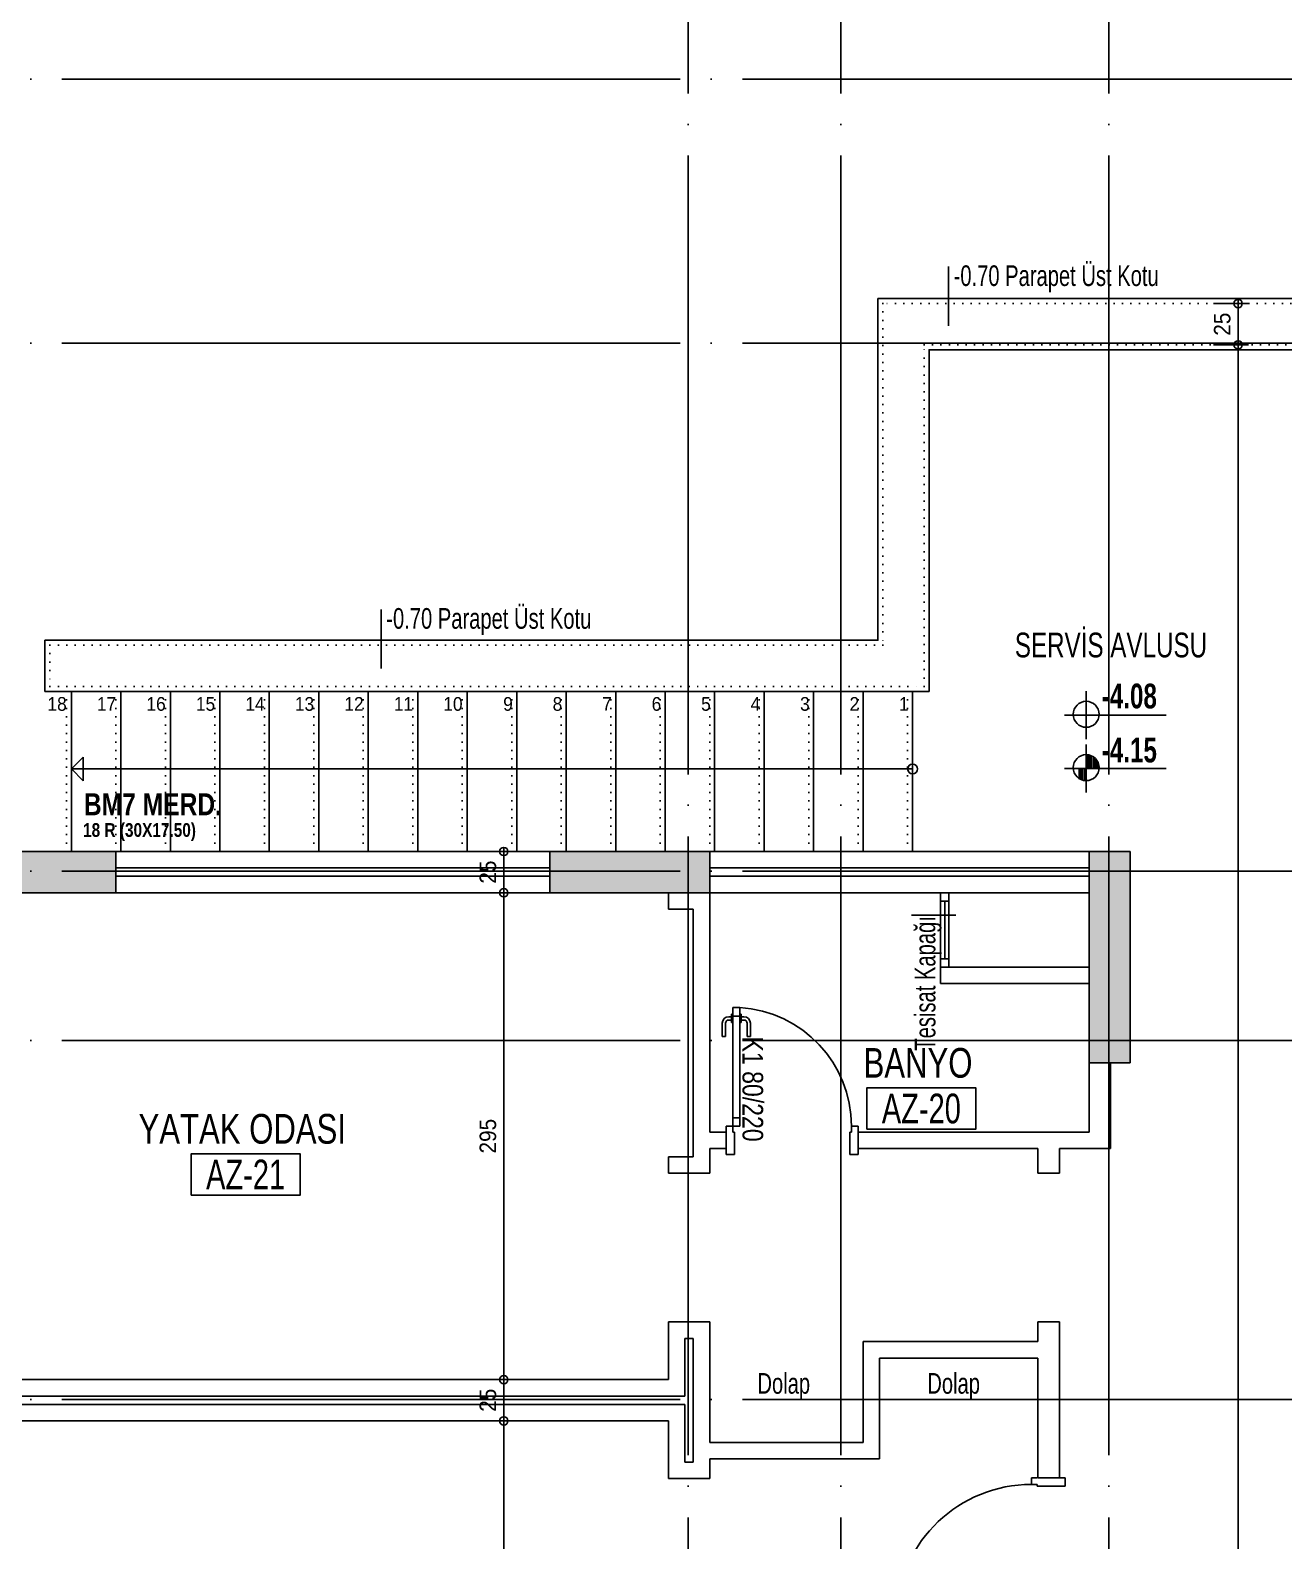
# Model space of a CAD drawing. Extents: x 460786 to 545292, y 30998 to 41694.
# Drawn here: x 466018 to 466778, y 40082 to 40997 of the extents above; entities that cross this region are included whole.
import ezdxf
from ezdxf.enums import TextEntityAlignment as Align

# ---------------------------------------------------------------- set-up
doc = ezdxf.new("R2010")
doc.units = 0
doc.header["$LTSCALE"] = 50
doc.header["$MEASUREMENT"] = 0
doc.header["$PDMODE"] = 35
doc.linetypes.add('DASHDOT', pattern=[5.5, 5, -0.25, 0, -0.25])
doc.linetypes.add('DASHED', pattern=[0.1, 0, -0.1])
doc.layers.get('0').update_dxf_attribs({"linetype": 'CONTINUOUS'})
doc.layers.get('Defpoints').update_dxf_attribs({"linetype": 'CONTINUOUS'})
for name, color, linetype in [('A-Aks Dikey', 12, 'DASHDOT'), ('A-Aks Yatay', 12, 'DASHDOT'), ('A-Betonarme', 6, 'CONTINUOUS'), ('A-Cam', 160, 'CONTINUOUS'), ('A-Dash', 9, 'DASHED'), ('A-Duvar', 7, 'CONTINUOUS'), ('A-Gör 2', 40, 'CONTINUOUS'), ('A-Kapı', 2, 'CONTINUOUS'), ('A-Kot', 3, 'CONTINUOUS'), ('A-mahal adi', 1, 'CONTINUOUS'), ('A-mahal no', 4, 'CONTINUOUS'), ('A-Merdiven', 11, 'CONTINUOUS'), ('A-Olcu Ic Dikey', 8, 'CONTINUOUS'), ('A-Poz-Kapı', 4, 'CONTINUOUS'), ('A-Tarama 1', 9, 'CONTINUOUS'), ('A-Yazı 1', 200, 'CONTINUOUS'), ('A-Yazı 2', 205, 'CONTINUOUS'), ('A-Yazı Merdiven', 4, 'CONTINUOUS')]:
    doc.layers.add(name, color=color, linetype=linetype)
doc.styles.add('arial black', font='ariblk.ttf', dxfattribs={"width": 0.9, "height": 20})
doc.styles.add('blkan', font='arial.ttf', dxfattribs={"width": 0.9, "height": 12.5})
doc.styles.get("Standard").update_dxf_attribs({"font": 'arial.ttf', "width": 0.9})
doc.styles.add('YAZI', font='arialbd.ttf', dxfattribs={"width": 0.9, "height": 150})
doc.dimstyles.new('EXIT', dxfattribs={"dimscale": 50, "dimtxt": 0.23, "dimasz": 0.03, "dimexe": 0.125, "dimexo": 0.5, "dimgap": 0.09, "dimtad": 1, "dimzin": 1, "dimdsep": 46, "dimtxsty": 'Standard', "dimblk": 'TICK', "dimcen": 0.2, "dimadec": 0, "dimazin": 0, "dimtfac": 1, "dimtix": 1, "dimtofl": 0, "dimtmove": 2, "dimatfit": 3, "dimldrblk": 'TICK', "dimfxl": 1, "dimtolj": 1, "dimtzin": 1, "dimarcsym": 0})

# ---------------------------------------------------------------- blocks, each defined once
blk = doc.blocks.new('kapı L 80p 10')
at = {"ltscale": 20}
for p, q in [((4, 75.38), (8.2, 75.38)), ((4, 3.5), (4, 75.38)), ((8.2, 3.5), (8.2, 75.38)), ((-2.45, 65.88), (-2.45, 57.88)), ((-0.45, 65.88), (-0.45, 57.88)), ((1.55, 69.88), (3.2, 69.88)), ((1.55, 67.88), (3.2, 67.88)), ((3.2, 71.38), (4, 71.38)), ((3.2, 71.38), (3.2, 66.38)), ((3.2, 66.38), (4, 66.38)), ((3.2, 66.38), (4, 66.38)), ((4, 70.17), (8.2, 70.17)), ((9, 71.38), (8.2, 71.38)), ((9, 66.38), (8.2, 66.38)), ((9, 71.38), (9, 66.38)), ((10.65, 69.88), (9, 69.88)), ((10.65, 67.88), (9, 67.88)), ((12.65, 65.88), (12.65, 57.88)), ((14.65, 65.88), (14.65, 57.88)), ((-2.45, 57.88), (-0.45, 57.88)), ((14.65, 57.88), (12.65, 57.88)), ((0, 3.5), (4, 3.5)), ((0, 3.5), (0, 0)), ((4, 8.71), (8.2, 8.71)), ((4, 3.5), (8.2, 3.5)), ((4, 3.5), (4, 0)), ((80, 3.5), (76, 3.5)), ((76, 3.5), (76, 0)), ((80, 3.5), (80, 0)), ((4, 0), (5, 0)), ((5, -13.5), (5, 0)), ((75, -13.5), (75, 0)), ((76, 0), (75, 0)), ((0, -13.5), (0, -10)), ((0, -13.5), (5, -13.5)), ((80, -13.5), (75, -13.5)), ((80, -13.5), (80, -10))]:
    blk.add_line(p, q, dxfattribs=at)
blk.add_arc((4, 3.5), 72, 360, 86.65585)
for centre, radius, start, end in [((1.55, 65.88), 4, 90, 180), ((1.55, 65.88), 2, 90, 180), ((10.65, 65.88), 4, 0, 90), ((10.65, 65.88), 2, 0, 90)]:
    blk.add_arc(centre, radius, start, end, dxfattribs=at)
at = {"layer": 'A-Poz-Kapı', "width": 0.8}
blk.add_attdef('POZNO', (30.17, -9.96), '', height=12.5, rotation=90, dxfattribs=at)
blk = doc.blocks.new('kapı L 90p 13.5')
at = {"ltscale": 20}
for p, q in [((1.55, 74.89), (3.2, 74.89)), ((3.2, 76.39), (4, 76.39)), ((3.2, 76.39), (3.2, 71.39)), ((4, 80.39), (8.2, 80.39)), ((4, -1.5), (4, 80.39)), ((4, 75.19), (8.2, 75.19)), ((8.2, -1.5), (8.2, 80.39)), ((9, 76.39), (8.2, 76.39)), ((9, 76.39), (9, 71.39)), ((10.65, 74.89), (9, 74.89)), ((-2.45, 70.89), (-2.45, 62.89)), ((-0.45, 70.89), (-0.45, 62.89)), ((1.55, 72.89), (3.2, 72.89)), ((3.2, 71.39), (4, 71.39)), ((3.2, 71.39), (4, 71.39)), ((9, 71.39), (8.2, 71.39)), ((10.65, 72.89), (9, 72.89)), ((12.65, 70.89), (12.65, 62.89)), ((14.65, 70.89), (14.65, 62.89)), ((-2.45, 62.89), (-0.45, 62.89)), ((14.65, 62.89), (12.65, 62.89)), ((4, 3.71), (8.2, 3.71)), ((0, -1.5), (4, -1.5)), ((0, -1.5), (0, -5)), ((4, -1.5), (8.2, -1.5)), ((4, -1.5), (4, -5)), ((4, -5), (5, -5)), ((5, -22), (5, -5)), ((85, -22), (85, -5)), ((86, -5), (85, -5)), ((90, -1.5), (86, -1.5)), ((86, -1.5), (86, -5)), ((90, -1.5), (90, -5))]:
    blk.add_line(p, q, dxfattribs=at)
for p, q in [((0, -18.5), (0, -22)), ((0, -22), (5, -22)), ((90, -22), (85, -22)), ((90, -18.5), (90, -22))]:
    blk.add_line(p, q)
for centre, radius, start, end in [((1.55, 70.89), 4, 90, 180), ((10.65, 70.89), 4, 0, 90), ((1.55, 70.89), 2, 90, 180), ((10.65, 70.89), 2, 0, 90)]:
    blk.add_arc(centre, radius, start, end, dxfattribs=at)
blk.add_arc((4, -1.5), 82, 0, 87.06405)
at = {"layer": 'A-Poz-Kapı', "width": 0.8}
blk.add_attdef('POZNO', (25, -18.46), '', height=12.5, rotation=90, dxfattribs=at)
blk = doc.blocks.new('kot-p')
for p, q in [((10.98, 28.68), (10.98, 4.45)), ((51.48, 16.56), (0.06, 16.56)), ((10.98, 1.75), (10.98, -22.48)), ((11.86, -3.46), (11.86, -10.36)), ((12.73, -3.63), (12.73, -10.36)), ((13.61, -3.94), (13.61, -10.36)), ((14.48, -4.39), (14.48, -10.36)), ((15.36, -5.04), (15.36, -10.36)), ((16.23, -5.98), (16.23, -10.36)), ((17.11, -7.51), (17.11, -10.36)), ((51.48, -10.36), (0.06, -10.36)), ((7.48, -10.36), (7.48, -15.5)), ((8.36, -10.36), (8.36, -15.97)), ((9.23, -10.36), (9.23, -16.28)), ((10.11, -10.36), (10.11, -16.47))]:
    blk.add_line(p, q)
for centre in [(11.03, 16.95), (11.03, -9.97)]:
    blk.add_circle(centre, 6.56)
at = {"style": 'YAZI', "width": 0.7}
for tag, p in [('BITMIŞKOT', (18.9, 19.94)), ('KABAKOT', (18.9, -7.35))]:
    blk.add_attdef(tag, p, '', height=12.5, dxfattribs=at)
blk = doc.blocks.new('mahal adı')
at = {"layer": 'A-mahal no'}
blk.add_lwpolyline([(-75.6, -73.4), (89.9, -73.4), (89.9, -10.9), (-75.6, -10.9)], close=True, dxfattribs=at)
at = {"layer": 'A-mahal adi', "width": 0.75}
for p in [(2.1, 88.8), (2.1, 27)]:
    blk.add_attdef('MAHALADI', text='', height=45, dxfattribs=at).set_placement(p, align=Align.MIDDLE_CENTER)
at = {"layer": 'A-mahal no', "width": 0.7}
blk.add_attdef('MAHALNO', text='', height=45, dxfattribs=at).set_placement((7.1, -42.1), align=Align.MIDDLE_CENTER)
blk = doc.blocks.new('TICK', base_point=(53.7, 38.06))
blk.add_line((55.37, 38.06), (52.04, 38.06))
blk.add_circle((53.7, 38.06), 1.67)
blk = doc.blocks.new('*D671')
at = {"layer": 'A-Olcu Ic Dikey', "color": 0, "lineweight": -2, "transparency": 16777216}
for p, q in [((466290.3384, 40499.50245), (466311.5884, 40499.50245)), ((466305.3384, 40476.00245), (466305.3384, 40498.00245)), ((466290.3384, 40474.50245), (466311.5884, 40474.50245))]:
    blk.add_line(p, q, dxfattribs=at)
at = {"layer": 'Defpoints', "color": 0, "transparency": 16777216}
for p in [(466265.3384, 40499.50245), (466305.3384, 40499.50245), (466265.3384, 40474.50245)]:
    blk.add_point(p, dxfattribs=at)
at = {"layer": 'A-Olcu Ic Dikey', "color": 0, "lineweight": -2, "transparency": 16777216, "xscale": 1.5, "yscale": 1.5, "zscale": 1.5}
for p, rotation in [((466305.3384, 40499.50245), 90), ((466305.3384, 40474.50245), 270)]:
    blk.add_blockref('TICK', p, dxfattribs=dict(at, rotation=rotation))
at = {"layer": 'A-Olcu Ic Dikey', "color": 0, "transparency": 16777216, "insert": (466295.73267, 40487.00245), "char_height": 10, "attachment_point": 5, "rotation": 90}
blk.add_mtext('\\A1;25', dxfattribs=at)
blk = doc.blocks.new('*D672')
at = {"layer": 'A-Olcu Ic Dikey', "color": 0, "lineweight": -2, "transparency": 16777216}
for p, q in [((466290.3384, 40474.50245), (466311.5884, 40474.50245)), ((466305.3384, 40473.00245), (466305.3384, 40181.00245)), ((466290.3384, 40179.50245), (466311.5884, 40179.50245))]:
    blk.add_line(p, q, dxfattribs=at)
at = {"layer": 'Defpoints', "color": 0, "transparency": 16777216}
for p in [(466265.3384, 40474.50245), (466265.3384, 40179.50245), (466305.3384, 40179.50245)]:
    blk.add_point(p, dxfattribs=at)
at = {"layer": 'A-Olcu Ic Dikey', "color": 0, "lineweight": -2, "transparency": 16777216, "xscale": 1.5, "yscale": 1.5, "zscale": 1.5}
for p, rotation in [((466305.3384, 40474.50245), 90), ((466305.3384, 40179.50245), 270)]:
    blk.add_blockref('TICK', p, dxfattribs=dict(at, rotation=rotation))
at = {"layer": 'A-Olcu Ic Dikey', "color": 0, "transparency": 16777216, "insert": (466295.73267, 40327.00245), "char_height": 10, "attachment_point": 5, "rotation": 90}
blk.add_mtext('\\A1;295', dxfattribs=at)
blk = doc.blocks.new('*D673')
at = {"layer": 'A-Olcu Ic Dikey', "color": 0, "lineweight": -2, "transparency": 16777216}
for p, q in [((466290.3384, 40179.50245), (466311.5884, 40179.50245)), ((466305.3384, 40156.00245), (466305.3384, 40178.00245)), ((466290.3384, 40154.50245), (466311.5884, 40154.50245))]:
    blk.add_line(p, q, dxfattribs=at)
at = {"layer": 'Defpoints', "color": 0, "transparency": 16777216}
for p in [(466265.3384, 40179.50245), (466305.3384, 40179.50245), (466265.3384, 40154.50245)]:
    blk.add_point(p, dxfattribs=at)
at = {"layer": 'A-Olcu Ic Dikey', "color": 0, "lineweight": -2, "transparency": 16777216, "xscale": 1.5, "yscale": 1.5, "zscale": 1.5}
for p, rotation in [((466305.3384, 40179.50245), 90), ((466305.3384, 40154.50245), 270)]:
    blk.add_blockref('TICK', p, dxfattribs=dict(at, rotation=rotation))
at = {"layer": 'A-Olcu Ic Dikey', "color": 0, "transparency": 16777216, "insert": (466295.73267, 40167.00245), "char_height": 10, "attachment_point": 5, "rotation": 90}
blk.add_mtext('\\A1;25', dxfattribs=at)
blk = doc.blocks.new('*D674')
at = {"layer": 'A-Olcu Ic Dikey', "color": 0, "lineweight": -2, "transparency": 16777216}
for p, q in [((466290.3384, 40154.50245), (466311.5884, 40154.50245)), ((466305.3384, 40153.00245), (466305.3384, 39861.50245)), ((466290.3384, 39860.00245), (466311.5884, 39860.00245))]:
    blk.add_line(p, q, dxfattribs=at)
at = {"layer": 'Defpoints', "color": 0, "transparency": 16777216}
for p in [(466265.3384, 40154.50245), (466265.3384, 39860.00245), (466305.3384, 39860.00245)]:
    blk.add_point(p, dxfattribs=at)
at = {"layer": 'A-Olcu Ic Dikey', "color": 0, "lineweight": -2, "transparency": 16777216, "xscale": 1.5, "yscale": 1.5, "zscale": 1.5}
for p, rotation in [((466305.3384, 40154.50245), 90), ((466305.3384, 39860.00245), 270)]:
    blk.add_blockref('TICK', p, dxfattribs=dict(at, rotation=rotation))
at = {"layer": 'A-Olcu Ic Dikey', "color": 0, "transparency": 16777216, "insert": (466295.73267, 40007.25245), "char_height": 10, "attachment_point": 5, "rotation": 90}
blk.add_mtext('\\A1;294.5', dxfattribs=at)
blk = doc.blocks.new('*D684')
at = {"layer": 'A-Olcu Ic Dikey', "color": 0, "lineweight": -2, "transparency": 16777216}
for p, q in [((466735.5323, 40831.50245), (466756.7823, 40831.50245)), ((466750.5323, 40808.00245), (466750.5323, 40830.00245)), ((466735.5323, 40806.50245), (466756.7823, 40806.50245))]:
    blk.add_line(p, q, dxfattribs=at)
at = {"layer": 'Defpoints', "color": 0, "transparency": 16777216}
for p in [(466710.5323, 40831.50245), (466750.5323, 40831.50245), (466710.5323, 40806.50245)]:
    blk.add_point(p, dxfattribs=at)
at = {"layer": 'A-Olcu Ic Dikey', "color": 0, "lineweight": -2, "transparency": 16777216, "xscale": 1.5, "yscale": 1.5, "zscale": 1.5}
for p, rotation in [((466750.5323, 40831.50245), 90), ((466750.5323, 40806.50245), 270)]:
    blk.add_blockref('TICK', p, dxfattribs=dict(at, rotation=rotation))
at = {"layer": 'A-Olcu Ic Dikey', "color": 0, "transparency": 16777216, "insert": (466740.92657, 40819.00245), "char_height": 10, "attachment_point": 5, "rotation": 90}
blk.add_mtext('\\A1;25', dxfattribs=at)
blk = doc.blocks.new('*D685')
at = {"layer": 'A-Olcu Ic Dikey', "color": 0, "lineweight": -2, "transparency": 16777216}
for p, q in [((466735.53, 40806.5), (466756.78, 40806.5)), ((466750.53, 40805), (466750.53, 38581)), ((466735.53, 38579.5), (466756.78, 38579.5))]:
    blk.add_line(p, q, dxfattribs=at)
at = {"layer": 'Defpoints', "color": 0, "transparency": 16777216}
for p in [(466710.53, 40806.5), (466710.53, 38579.5), (466750.53, 38579.5)]:
    blk.add_point(p, dxfattribs=at)
at = {"layer": 'A-Olcu Ic Dikey', "color": 0, "lineweight": -2, "transparency": 16777216, "xscale": 1.5, "yscale": 1.5, "zscale": 1.5}
for p, rotation in [((466750.53, 40806.5), 90), ((466750.53, 38579.5), 270)]:
    blk.add_blockref('TICK', p, dxfattribs=dict(at, rotation=rotation))
at = {"layer": 'A-Olcu Ic Dikey', "color": 0, "transparency": 16777216, "insert": (466741.01, 39693), "char_height": 10, "attachment_point": 5, "rotation": 90}
blk.add_mtext('\\A1;2227', dxfattribs=at)

msp = doc.modelspace()

# ---------------------------------------------------------------- hatches: boundary and pattern name
at = {"layer": 'A-Tarama 1'}
h = msp.add_hatch(dxfattribs=at)
h.set_pattern_fill('ANSI33', color=256, scale=30, angle=180, style=0)
h.set_pattern_definition([(225, (696.577, 0), (5.30330086, -5.30330086), []), (225, (691.274, 6e-16), (5.30330086, -5.30330086), [3.75, -1.875])])
h.paths.add_polyline_path([(465995.17, 40179.5), (465920.17, 40179.5), (465920.17, 40154.5), (465995.17, 40154.5)])
h.paths.add_polyline_path([(465945.17, 40474.5), (466070.17, 40474.5), (466070.17, 40499.5), (465920.17, 40499.5), (465920.17, 40392.5), (465945.17, 40392.5)])
h.paths.add_polyline_path([(466430.17, 40499.5), (466333.17, 40499.5), (466333.17, 40474.5), (466430.17, 40474.5)])
h.paths.add_polyline_path([(466685.17, 40499.5), (466660.17, 40499.5), (466660.17, 40371.5), (466685.17, 40371.5)])
h.paths.add_polyline_path([(466430.17, 39860), (466333.17, 39860), (466333.17, 39835), (466430.17, 39835)])
h.paths.add_polyline_path([(466070.17, 39860), (465970.17, 39860), (465970.17, 39835), (466070.17, 39835)])
h.paths.add_polyline_path([(466070.17, 39220), (465970.17, 39220), (465970.17, 39195), (466070.17, 39195)])
h.paths.add_polyline_path([(466430.17, 39220), (466333.17, 39220), (466333.17, 39195), (466430.17, 39195)])
h.paths.add_polyline_path([(465995.17, 38899.5), (465920.17, 38899.5), (465920.17, 38874.5), (465945.17, 38874.5), (465995.17, 38874.5)])
h.paths.add_polyline_path([(466070.17, 38579.5), (465945.17, 38579.5), (465945.17, 38654.5), (465920.17, 38654.5), (465920.17, 38554.5), (466070.17, 38554.5)])
h.paths.add_polyline_path([(466523.17, 38579.5), (466333.17, 38579.5), (466333.17, 38554.5), (466523.17, 38554.5)])
h.paths.add_polyline_path([(466843.17, 38099.5), (466498.17, 38099.5), (466498.17, 38074.5), (466843.17, 38074.5)])
h.paths.add_polyline_path([(466523.17, 38322.5), (466498.17, 38322.5), (466498.17, 38222.5), (466523.17, 38222.5)])
h.paths.add_polyline_path([(466925.17, 38247.5), (466843.17, 38247.5), (466843.17, 38322.5), (466818.17, 38322.5), (466818.17, 38222.5), (466925.17, 38222.5)])
h.paths.add_polyline_path([(466843.17, 38682.5), (466818.17, 38682.5), (466818.17, 38554.5), (466843.17, 38554.5)])
h.paths.add_polyline_path([(467170.17, 38114.5), (467130.17, 38114.5), (467130.17, 38074.5), (467170.17, 38074.5)])
h.paths.add_polyline_path([(467490.17, 38114.5), (467450.17, 38114.5), (467450.17, 38074.5), (467490.17, 38074.5)])
h.paths.add_polyline_path([(467482.17, 38322.5), (467457.17, 38322.5), (467457.17, 38222.5), (467482.17, 38222.5)])
h.paths.add_polyline_path([(467482.17, 38682.5), (467457.17, 38682.5), (467457.17, 38554.5), (467482.17, 38554.5)])
h.paths.add_polyline_path([(468123.17, 38682.5), (468098.17, 38682.5), (468098.17, 38554.5), (468123.17, 38554.5)])
h.paths.add_polyline_path([(468123.17, 38322.5), (468098.17, 38322.5), (468098.17, 38222.5), (468123.17, 38222.5)])
h.paths.add_polyline_path([(468123.17, 38114.5), (468090.17, 38114.5), (468090.17, 38074.5), (468123.17, 38074.5)])
h.paths.add_polyline_path([(467810.17, 38114.5), (467770.17, 38114.5), (467770.17, 38074.5), (467810.17, 38074.5)])
h.paths.add_polyline_path([(468166.17, 38746.5), (468133.17, 38746.5), (468133.17, 38706.5), (468166.17, 38706.5)])
h.paths.add_polyline_path([(468166.17, 39066.5), (468133.17, 39066.5), (468133.17, 39026.5), (468166.17, 39026.5)])
h.paths.add_polyline_path([(468123.17, 39066.5), (468098.17, 39066.5), (467933.17, 39066.5), (467933.17, 39041.5), (468083.17, 39041.5), (468083.17, 39026.5), (468123.17, 39026.5)])
h.paths.add_polyline_path([(467163.17, 39066.5), (466818.17, 39066.5), (466818.17, 39041.5), (467163.17, 39041.5)])
h.paths.add_polyline_path([(467491.17, 39081.5), (467451.17, 39081.5), (467451.17, 39041.5), (467491.17, 39041.5)])
h.paths.add_polyline_path([(467491.17, 39406.5), (467451.17, 39406.5), (467451.17, 39366.5), (467491.17, 39366.5)])
h.paths.add_polyline_path([(467178.17, 39406.5), (467138.17, 39406.5), (467138.17, 39366.5), (467178.17, 39366.5)])
h.paths.add_polyline_path([(466843.17, 39406.5), (466803.17, 39406.5), (466803.17, 39366.5), (466843.17, 39366.5)])
h.paths.add_polyline_path([(466843.17, 39686.5), (466803.17, 39686.5), (466803.17, 39646.5), (466843.17, 39646.5)])
h.paths.add_polyline_path([(466843.17, 39862.5), (466843.17, 40011.5), (466818.17, 40011.5), (466818.17, 39832.5), (466843.17, 39832.5)])
h.paths.add_polyline_path([(467163.17, 40011.5), (467138.17, 40011.5), (467138.17, 39832.5), (467163.17, 39832.5)])
h.paths.add_polyline_path([(467178.17, 39686.5), (467138.17, 39686.5), (467138.17, 39646.5), (467178.17, 39646.5)])
h.paths.add_polyline_path([(467491.17, 39686.5), (467451.17, 39686.5), (467451.17, 39646.5), (467491.17, 39646.5)])
h.paths.add_polyline_path([(467491.17, 40011.5), (467451.17, 40011.5), (467451.17, 39971.5), (467491.17, 39971.5)])
h.paths.add_polyline_path([(468123.17, 40026.5), (468083.17, 40026.5), (468083.17, 40011.5), (467933.17, 40011.5), (467933.17, 39986.5), (468123.17, 39986.5)])
h.paths.add_polyline_path([(468123.17, 39706.5), (468083.17, 39706.5), (468083.17, 39666.5), (468123.17, 39666.5)])
h.paths.add_polyline_path([(468166.17, 39706.5), (468133.17, 39706.5), (468133.17, 39666.5), (468166.17, 39666.5)])
h.paths.add_polyline_path([(468166.17, 40026.5), (468133.17, 40026.5), (468133.17, 39986.5), (468166.17, 39986.5)])
h.paths.add_polyline_path([(468123.17, 39386.5), (468083.17, 39386.5), (468083.17, 39346.5), (468123.17, 39346.5)])
h.paths.add_polyline_path([(468123.17, 40507.5), (468098.17, 40507.5), (468098.17, 40371.5), (468123.17, 40371.5)])
h.paths.add_polyline_path([(468123.17, 40831.5), (468015.17, 40831.5), (468015.17, 40806.5), (468098.17, 40806.5), (468098.17, 40727.5), (468123.17, 40727.5)])
h.paths.add_polyline_path([(468123.17, 40978.5), (468091.17, 40978.5), (468091.17, 40938.5), (468123.17, 40938.5)])
h.paths.add_polyline_path([(468165.17, 40978.5), (468133.17, 40978.5), (468133.17, 40938.5), (468165.17, 40938.5)])
h.paths.add_polyline_path([(467811.17, 40978.5), (467771.17, 40978.5), (467771.17, 40938.5), (467811.17, 40938.5)])
h.paths.add_polyline_path([(467491.17, 40978.5), (467451.17, 40978.5), (467451.17, 40938.5), (467491.17, 40938.5)])
h.paths.add_polyline_path([(467483.17, 40831.5), (467458.17, 40831.5), (467458.17, 40727.5), (467483.17, 40727.5)])
h.paths.add_polyline_path([(467483.17, 40495.5), (467458.17, 40495.5), (467458.17, 40384.5), (467458.17, 40371.5), (467483.17, 40371.5)])
h.paths.add_polyline_path([(466843.17, 40507.5), (466818.17, 40507.5), (466818.17, 40371.5), (466843.17, 40371.5)])
h.paths.add_polyline_path([(466926.17, 40831.5), (466818.17, 40831.5), (466818.17, 40727.5), (466843.17, 40727.5), (466843.17, 40806.5), (466926.17, 40806.5)])
h.paths.add_polyline_path([(466851.17, 40978.5), (466818.17, 40978.5), (466818.17, 40938.5), (466851.17, 40938.5)])
h.paths.add_polyline_path([(467171.17, 40978.5), (467131.17, 40978.5), (467131.17, 40938.5), (467171.17, 40938.5)])

# ---------------------------------------------------------------- linework, layer by layer
at = {"layer": 'A-Aks Dikey', "ltscale": 1.5}
for p, q in [((466417.17, 41333.83), (466417.17, 37667.36)), ((466509.67, 41333.83), (466509.67, 37667.36)), ((466672.17, 41333.83), (466672.17, 37667.36))]:
    msp.add_line(p, q, dxfattribs=at)
at = {"layer": 'A-Aks Yatay', "ltscale": 1.5}
for p, q in [((465624.75, 40967.5), (468533.89, 40967.5)), ((465624.75, 40807.5), (468533.89, 40807.5)), ((465624.75, 40487.5), (468533.89, 40487.5)), ((465624.75, 40385), (468533.89, 40385)), ((465624.75, 40167.5), (468533.89, 40167.5))]:
    msp.add_line(p, q, dxfattribs=at)
at = {"layer": 'A-Betonarme'}
for p, q in [((465920.17, 40499.5), (466070.17, 40499.5)), ((465920.17, 40499.5), (466070.17, 40499.5)), ((466070.17, 40499.5), (466070.17, 40474.5)), ((466660.17, 40474.5), (466660.17, 40499.5)), ((466660.17, 40371.5), (466660.17, 40499.5)), ((466660.17, 40499.5), (466685.17, 40499.5)), ((466685.17, 40371.5), (466685.17, 40499.5)), ((465945.17, 40474.5), (466070.17, 40474.5)), ((466660.17, 40371.5), (466685.17, 40371.5))]:
    msp.add_line(p, q, dxfattribs=at)
msp.add_lwpolyline([(466333.17, 40499.5), (466430.17, 40499.5), (466430.17, 40474.5), (466333.17, 40474.5)], close=True, dxfattribs=at)
at = {"layer": 'A-Cam'}
for p, q in [((466570.17, 40474.5), (466570.17, 40429.5)), ((466575.17, 40474.5), (466575.17, 40429.5)), ((466575.17, 40469.5), (466570.17, 40469.5)), ((466572.67, 40469.5), (466572.67, 40434.5)), ((466575.17, 40434.5), (466570.17, 40434.5))]:
    msp.add_line(p, q, dxfattribs=at)
at = {"layer": 'A-Dash'}
for p, q in [((466040.17, 40499.5), (466040.17, 40599.5)), ((466070.17, 40499.5), (466070.17, 40599.5)), ((466100.17, 40499.5), (466100.17, 40599.5)), ((466130.17, 40499.5), (466130.17, 40599.5)), ((466160.17, 40499.5), (466160.17, 40599.5)), ((466190.17, 40499.5), (466190.17, 40599.5)), ((466220.17, 40499.5), (466220.17, 40599.5)), ((466250.17, 40499.5), (466250.17, 40599.5)), ((466280.17, 40499.5), (466280.17, 40599.5)), ((466310.17, 40499.5), (466310.17, 40599.5)), ((466340.17, 40499.5), (466340.17, 40599.5)), ((466370.17, 40499.5), (466370.17, 40599.5)), ((466400.17, 40499.5), (466400.17, 40599.5)), ((466430.17, 40499.5), (466430.17, 40599.5)), ((466460.17, 40499.5), (466460.17, 40599.5)), ((466490.17, 40499.5), (466490.17, 40599.5)), ((466520.17, 40499.5), (466520.17, 40599.5)), ((466550.17, 40499.5), (466550.17, 40599.5))]:
    msp.add_line(p, q, dxfattribs=at)
msp.add_lwpolyline([(466818.17, 40831.5), (466535.17, 40831.5), (466535.17, 40624.5), (466030.17, 40624.5), (466030.17, 40599.5), (466560.17, 40599.5), (466560.17, 40806.5), (466818.17, 40806.5)], dxfattribs=at)
at = {"layer": 'A-Duvar'}
for p, q in [((466333.17, 40499.5), (466070.17, 40499.5)), ((466430.17, 40499.5), (466660.17, 40499.5)), ((466333.17, 40489.5), (466070.17, 40489.5)), ((466333.17, 40484.5), (466070.17, 40484.5)), ((466430.17, 40489.5), (466660.17, 40489.5)), ((466430.17, 40484.5), (466660.17, 40484.5)), ((466333.17, 40474.5), (466070.17, 40474.5)), ((466405.17, 40464.5), (466405.17, 40474.5)), ((466430.17, 40474.5), (466570.17, 40474.5)), ((466430.17, 40329.5), (466430.17, 40474.5)), ((466570.17, 40474.5), (466660.17, 40474.5)), ((466405.17, 40464.5), (466420.17, 40464.5)), ((466420.17, 40314.5), (466420.17, 40464.5)), ((466570.17, 40419.5), (466570.17, 40429.5)), ((466570.17, 40429.5), (466660.17, 40429.5)), ((466570.17, 40419.5), (466660.17, 40419.5)), ((466660.17, 40329.5), (466660.17, 40371.5)), ((466673.17, 40319.5), (466673.17, 40371.5)), ((466430.17, 40329.5), (466440.17, 40329.5)), ((466440.17, 40329.5), (466440.17, 40319.5)), ((466520.17, 40329.5), (466660.17, 40329.5)), ((466520.17, 40329.5), (466520.17, 40319.5)), ((466430.17, 40304.5), (466430.17, 40319.5)), ((466430.17, 40319.5), (466440.17, 40319.5)), ((466520.17, 40319.5), (466629.17, 40319.5)), ((466629.17, 40304.5), (466629.17, 40319.5)), ((466642.17, 40319.5), (466673.17, 40319.5)), ((466642.17, 40304.5), (466642.17, 40319.5)), ((466405.17, 40304.5), (466405.17, 40314.5)), ((466405.17, 40314.5), (466420.17, 40314.5)), ((466405.17, 40304.5), (466430.17, 40304.5)), ((466642.17, 40304.5), (466629.17, 40304.5)), ((466629.17, 40304.5), (466642.17, 40304.5)), ((466405.17, 40179.5), (466405.17, 40214.5)), ((466405.17, 40214.5), (466430.17, 40214.5)), ((466430.17, 40141.5), (466430.17, 40214.5)), ((466642.17, 40214.5), (466629.17, 40214.5)), ((466629.17, 40214.5), (466629.17, 40202.5)), ((466642.17, 40202.5), (466642.17, 40214.5)), ((466415.17, 40169.5), (466415.17, 40204.5)), ((466415.17, 40204.5), (466420.17, 40204.5)), ((466420.17, 40129.5), (466420.17, 40204.5)), ((466523.17, 40141.5), (466523.17, 40202.5)), ((466523.17, 40202.5), (466533.17, 40202.5)), ((466533.17, 40202.5), (466629.17, 40202.5)), ((466642.17, 40120), (466642.17, 40202.5)), ((466533.17, 40131.5), (466533.17, 40192.5)), ((466533.17, 40192.5), (466629.17, 40192.5)), ((466629.17, 40120), (466629.17, 40192.5)), ((465995.17, 40179.5), (466405.17, 40179.5)), ((465995.17, 40169.5), (466415.17, 40169.5)), ((465995.17, 40164.5), (466415.17, 40164.5)), ((466415.17, 40129.5), (466415.17, 40164.5)), ((465995.17, 40154.5), (466405.17, 40154.5)), ((466405.17, 40119.5), (466405.17, 40154.5)), ((466405.17, 40154.5), (466405.17, 40119.5)), ((466430.17, 40141.5), (466523.17, 40141.5)), ((466415.17, 40129.5), (466420.17, 40129.5)), ((466430.17, 40119.5), (466430.17, 40131.5)), ((466430.17, 40131.5), (466533.17, 40131.5)), ((466405.17, 40119.5), (466430.17, 40119.5)), ((466629.17, 40120), (466642.17, 40120))]:
    msp.add_line(p, q, dxfattribs=at)
at = {"layer": 'A-Gör 2'}
msp.add_lwpolyline([(466818.17, 40834.5), (466532.17, 40834.5), (466532.17, 40627.5), (466027.17, 40627.5), (466027.17, 40596.5), (466563.17, 40596.5), (466563.17, 40803.5), (466818.17, 40803.5)], dxfattribs=at)
at = {"layer": 'A-Merdiven'}
for p, q in [((466043.17, 40499.5), (466043.17, 40596.5)), ((466073.17, 40499.5), (466073.17, 40596.5)), ((466103.17, 40499.5), (466103.17, 40596.5)), ((466133.17, 40499.5), (466133.17, 40596.5)), ((466163.17, 40499.5), (466163.17, 40596.5)), ((466193.17, 40499.5), (466193.17, 40596.5)), ((466223.17, 40499.5), (466223.17, 40596.5)), ((466253.17, 40499.5), (466253.17, 40596.5)), ((466283.17, 40499.5), (466283.17, 40596.5)), ((466313.17, 40499.5), (466313.17, 40596.5)), ((466343.17, 40499.5), (466343.17, 40596.5)), ((466373.17, 40499.5), (466373.17, 40596.5)), ((466403.17, 40499.5), (466403.17, 40596.5)), ((466433.17, 40499.5), (466433.17, 40596.5)), ((466463.17, 40499.5), (466463.17, 40596.5)), ((466493.17, 40499.5), (466493.17, 40596.5)), ((466523.17, 40499.5), (466523.17, 40596.5)), ((466553.17, 40499.5), (466553.17, 40596.5)), ((466043.17, 40549.5), (466050.31, 40556.64)), ((466050.31, 40556.64), (466050.31, 40542.36)), ((466553.17, 40549.5), (466043.17, 40549.5)), ((466050.31, 40542.36), (466043.17, 40549.5))]:
    msp.add_line(p, q, dxfattribs=at)
msp.add_circle((466553.17, 40549.5), 3, dxfattribs=at)
at = {"layer": 'A-Yazı 2'}
for p, q in [((466574.95, 40853.88), (466574.95, 40818)), ((466230.99, 40646.21), (466230.99, 40610.34)), ((466579.3, 40461), (466552.44, 40461))]:
    msp.add_line(p, q, dxfattribs=at)

# ---------------------------------------------------------------- block references
ref = msp.add_blockref('mahal adı', (466555.64, 40360.63), dxfattribs=dict(xscale=0.4, yscale=0.4, zscale=0.4))
ref.add_attrib('MAHALNO', 'AZ-20', dxfattribs={"layer": 'A-mahal no', "height": 18, "width": 0.7}).set_placement((466558.48, 40343.78), align=Align.MIDDLE_CENTER)
ref.add_attrib('MAHALADI', 'BANYO', dxfattribs={"layer": 'A-mahal adi', "height": 18, "width": 0.75}).set_placement((466556.47, 40371.45), align=Align.MIDDLE_CENTER)
ref = msp.add_blockref('mahal adı', (466145.95, 40320.66), dxfattribs=dict(xscale=0.4, yscale=0.4, zscale=0.4))
ref.add_attrib('MAHALNO', 'AZ-21', dxfattribs={"layer": 'A-mahal no', "height": 18, "width": 0.7}).set_placement((466148.8, 40303.8), align=Align.MIDDLE_CENTER)
ref.add_attrib('MAHALADI', 'YATAK ODASI', dxfattribs={"layer": 'A-mahal adi', "height": 18, "width": 0.75}).set_placement((466146.78, 40331.47), align=Align.MIDDLE_CENTER)
at = {"layer": 'A-Kapı'}
ref = msp.add_blockref('kapı L 80p 10', (466440.17, 40329.5), dxfattribs=at)
ref.add_attrib('POZNO', 'K1 80/220', (466450.05, 40387.38), dxfattribs={"layer": 'A-Poz-Kapı', "height": 12.5, "rotation": 270, "width": 0.8})
ref = msp.add_blockref('kapı L 90p 13.5', (466623.67, 40030), dxfattribs=dict(at, rotation=90.00000000000001))
ref.add_attrib('POZNO', 'AK2 90/220', (466562.5, 40042.66), dxfattribs={"layer": 'A-Poz-Kapı', "height": 12.5, "width": 0.8})
at = {"layer": 'A-Kot', "xscale": 1.199999999953434, "yscale": 1.199999999953434, "zscale": 1.199999999953434}
msp.add_blockref('kot-p', (466645.18, 40562.27), dxfattribs=at).add_auto_attribs({'KABAKOT': '-4.15', 'BITMIŞKOT': '-4.08'})

# ---------------------------------------------------------------- texts
at = {"layer": 'A-Yazı 1', "style": 'blkan', "width": 0.7}
msp.add_text('SERVİS AVLUSU', height=15, dxfattribs=at).set_placement((466615.16, 40617.1))
at = {"layer": 'A-Yazı 2', "style": 'blkan', "width": 0.7}
for s, p in [('-0.70 Parapet Üst Kotu', (466578.04, 40842.14)), ('-0.70 Parapet Üst Kotu', (466234.08, 40634.47)), ('Dolap', (466459.1, 40170.97)), ('Dolap', (466562.09, 40170.97))]:
    msp.add_text(s, height=12.5, dxfattribs=at).set_placement(p)
msp.add_text('Tesisat Kapağı', height=12.5, rotation=90, dxfattribs=at).set_placement((466567, 40378.81))
at = {"layer": 'A-Yazı Merdiven', "width": 0.9}
for s, height, p in [('18', 8.333, (466028.68, 40584.75, 56888.89)), ('17', 8.333, (466058.68, 40584.75, 56888.89)), ('16', 8.333, (466088.68, 40584.75, 56888.89)), ('15', 8.333, (466118.68, 40584.75, 56888.89)), ('14', 8.333, (466148.68, 40584.75, 56888.89)), ('13', 8.333, (466178.68, 40584.75, 56888.89)), ('12', 8.333, (466208.68, 40584.75, 56888.89)), ('11', 8.333, (466238.68, 40584.75, 56888.89)), ('10', 8.333, (466268.68, 40584.75, 56888.89)), ('9', 8.33, (466304.96, 40584.75, 56888.89)), ('8', 8.33, (466334.96, 40584.75, 56888.89)), ('7', 8.33, (466364.96, 40584.75, 56888.89)), ('6', 8.33, (466394.96, 40584.75, 56888.89)), ('5', 8.33, (466424.96, 40584.75, 56888.89)), ('4', 8.33, (466454.96, 40584.75, 56888.89)), ('3', 8.33, (466484.96, 40584.75, 56888.89)), ('2', 8.33, (466514.96, 40584.75, 56888.89)), ('1', 8.33, (466544.96, 40584.75, 56888.89))]:
    msp.add_text(s, height=height, dxfattribs=at).set_placement(p)
at = {"layer": 'A-Yazı Merdiven', "style": 'arial black', "width": 0.7}
for s, height, p in [('BM7 MERD.', 13.333, (466050.74, 40521.45, 68266.67)), ('18 R (30X17.50)', 8.3333, (466050.26, 40508.35, 56888.89))]:
    msp.add_text(s, height=height, dxfattribs=at).set_placement(p)

# ---------------------------------------------------------------- dimensions: what is measured, and where the dimension line sits
at = {"layer": 'A-Olcu Ic Dikey'}
for p1, p2, distance, picture, middle in [((466710.53, 40806.5), (466710.53, 40831.5), -40, '*D684', (466740.93, 40819)), ((466710.53, 40806.5), (466710.53, 38579.5), 40, '*D685', (466741.01, 39693)), ((466265.34, 40474.5), (466265.34, 40499.5), -40, '*D671', (466295.73, 40487)), ((466265.34, 40474.5), (466265.34, 40179.5), 40, '*D672', (466295.73, 40327)), ((466265.34, 40154.5), (466265.34, 40179.5), -40, '*D673', (466295.73, 40167)), ((466265.34, 40154.5), (466265.34, 39860), 40, '*D674', (466295.73, 40007.25))]:
    dim = msp.add_aligned_dim(p1=p1, p2=p2, distance=distance, dimstyle='EXIT', override={"dimtxt": 0.2, "dimdec": 1, "dimzin": 9, "dimtdec": 1}, dxfattribs=at)
    dim.commit()
    dim.dimension.update_dxf_attribs({"geometry": picture, "text_midpoint": middle})

doc.saveas('drawing.dxf')
